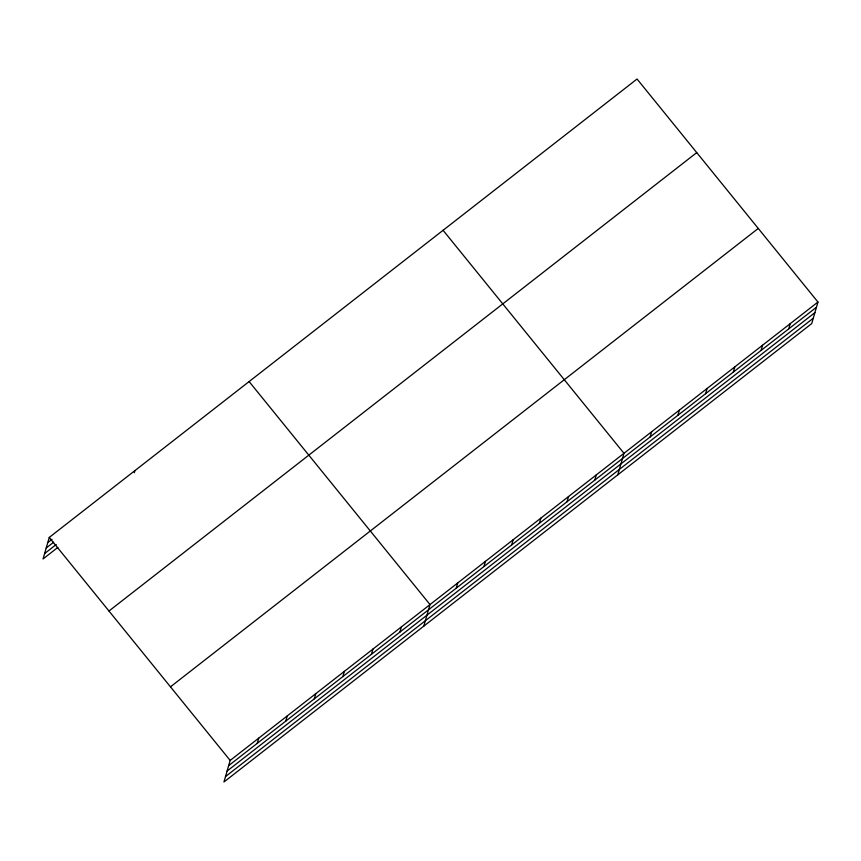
<?xml version="1.0" encoding="UTF-8"?>
<svg xmlns="http://www.w3.org/2000/svg" width="861" height="861" viewBox="0 0 861 861"><rect width="100%" height="100%" fill="white"/><g stroke="black" fill="none" stroke-linecap="round" stroke-linejoin="round"><path stroke-width="1.29" d="M817.95 302.039L230.167 760.435L223.946 781.982L811.729 323.585L817.95 302.039L637.054 79.018L49.271 537.415L43.05 558.961L57.848 547.413M134.316 472.7L134.919 470.623M257.213 743.377L258.72 738.168M285.766 721.12L287.262 715.9M314.308 698.852L315.815 693.643M342.861 676.585L344.368 671.376M371.414 654.328L372.91 649.108M399.956 632.06L401.463 626.84M423.795 626.13L430.016 604.583L249.12 381.563M456.222 588.181L457.718 582.972M483.925 566.57L485.432 561.361M511.638 544.959L513.145 539.75M539.352 523.348L540.848 518.139M567.055 501.748L568.561 496.528M594.768 480.137L596.275 474.917M617.767 474.852L623.977 453.306L443.081 230.296M650.184 436.914L651.691 431.705M677.898 415.303L679.404 410.094M705.611 393.692L707.107 388.483M733.314 372.081L734.82 366.872M761.027 350.47L762.534 345.261M788.741 328.859L790.237 323.65M47.764 542.624L51.994 539.33M46.203 548.016L53.608 542.247M44.611 553.569L56.234 544.496M108.97 611.009L696.743 152.612M170.467 686.841L758.25 228.445M228.66 765.644L816.443 307.259M227.11 771.036L814.893 312.64M225.507 776.59L813.29 318.193M49.271 537.415L230.167 760.435"/></g></svg>
